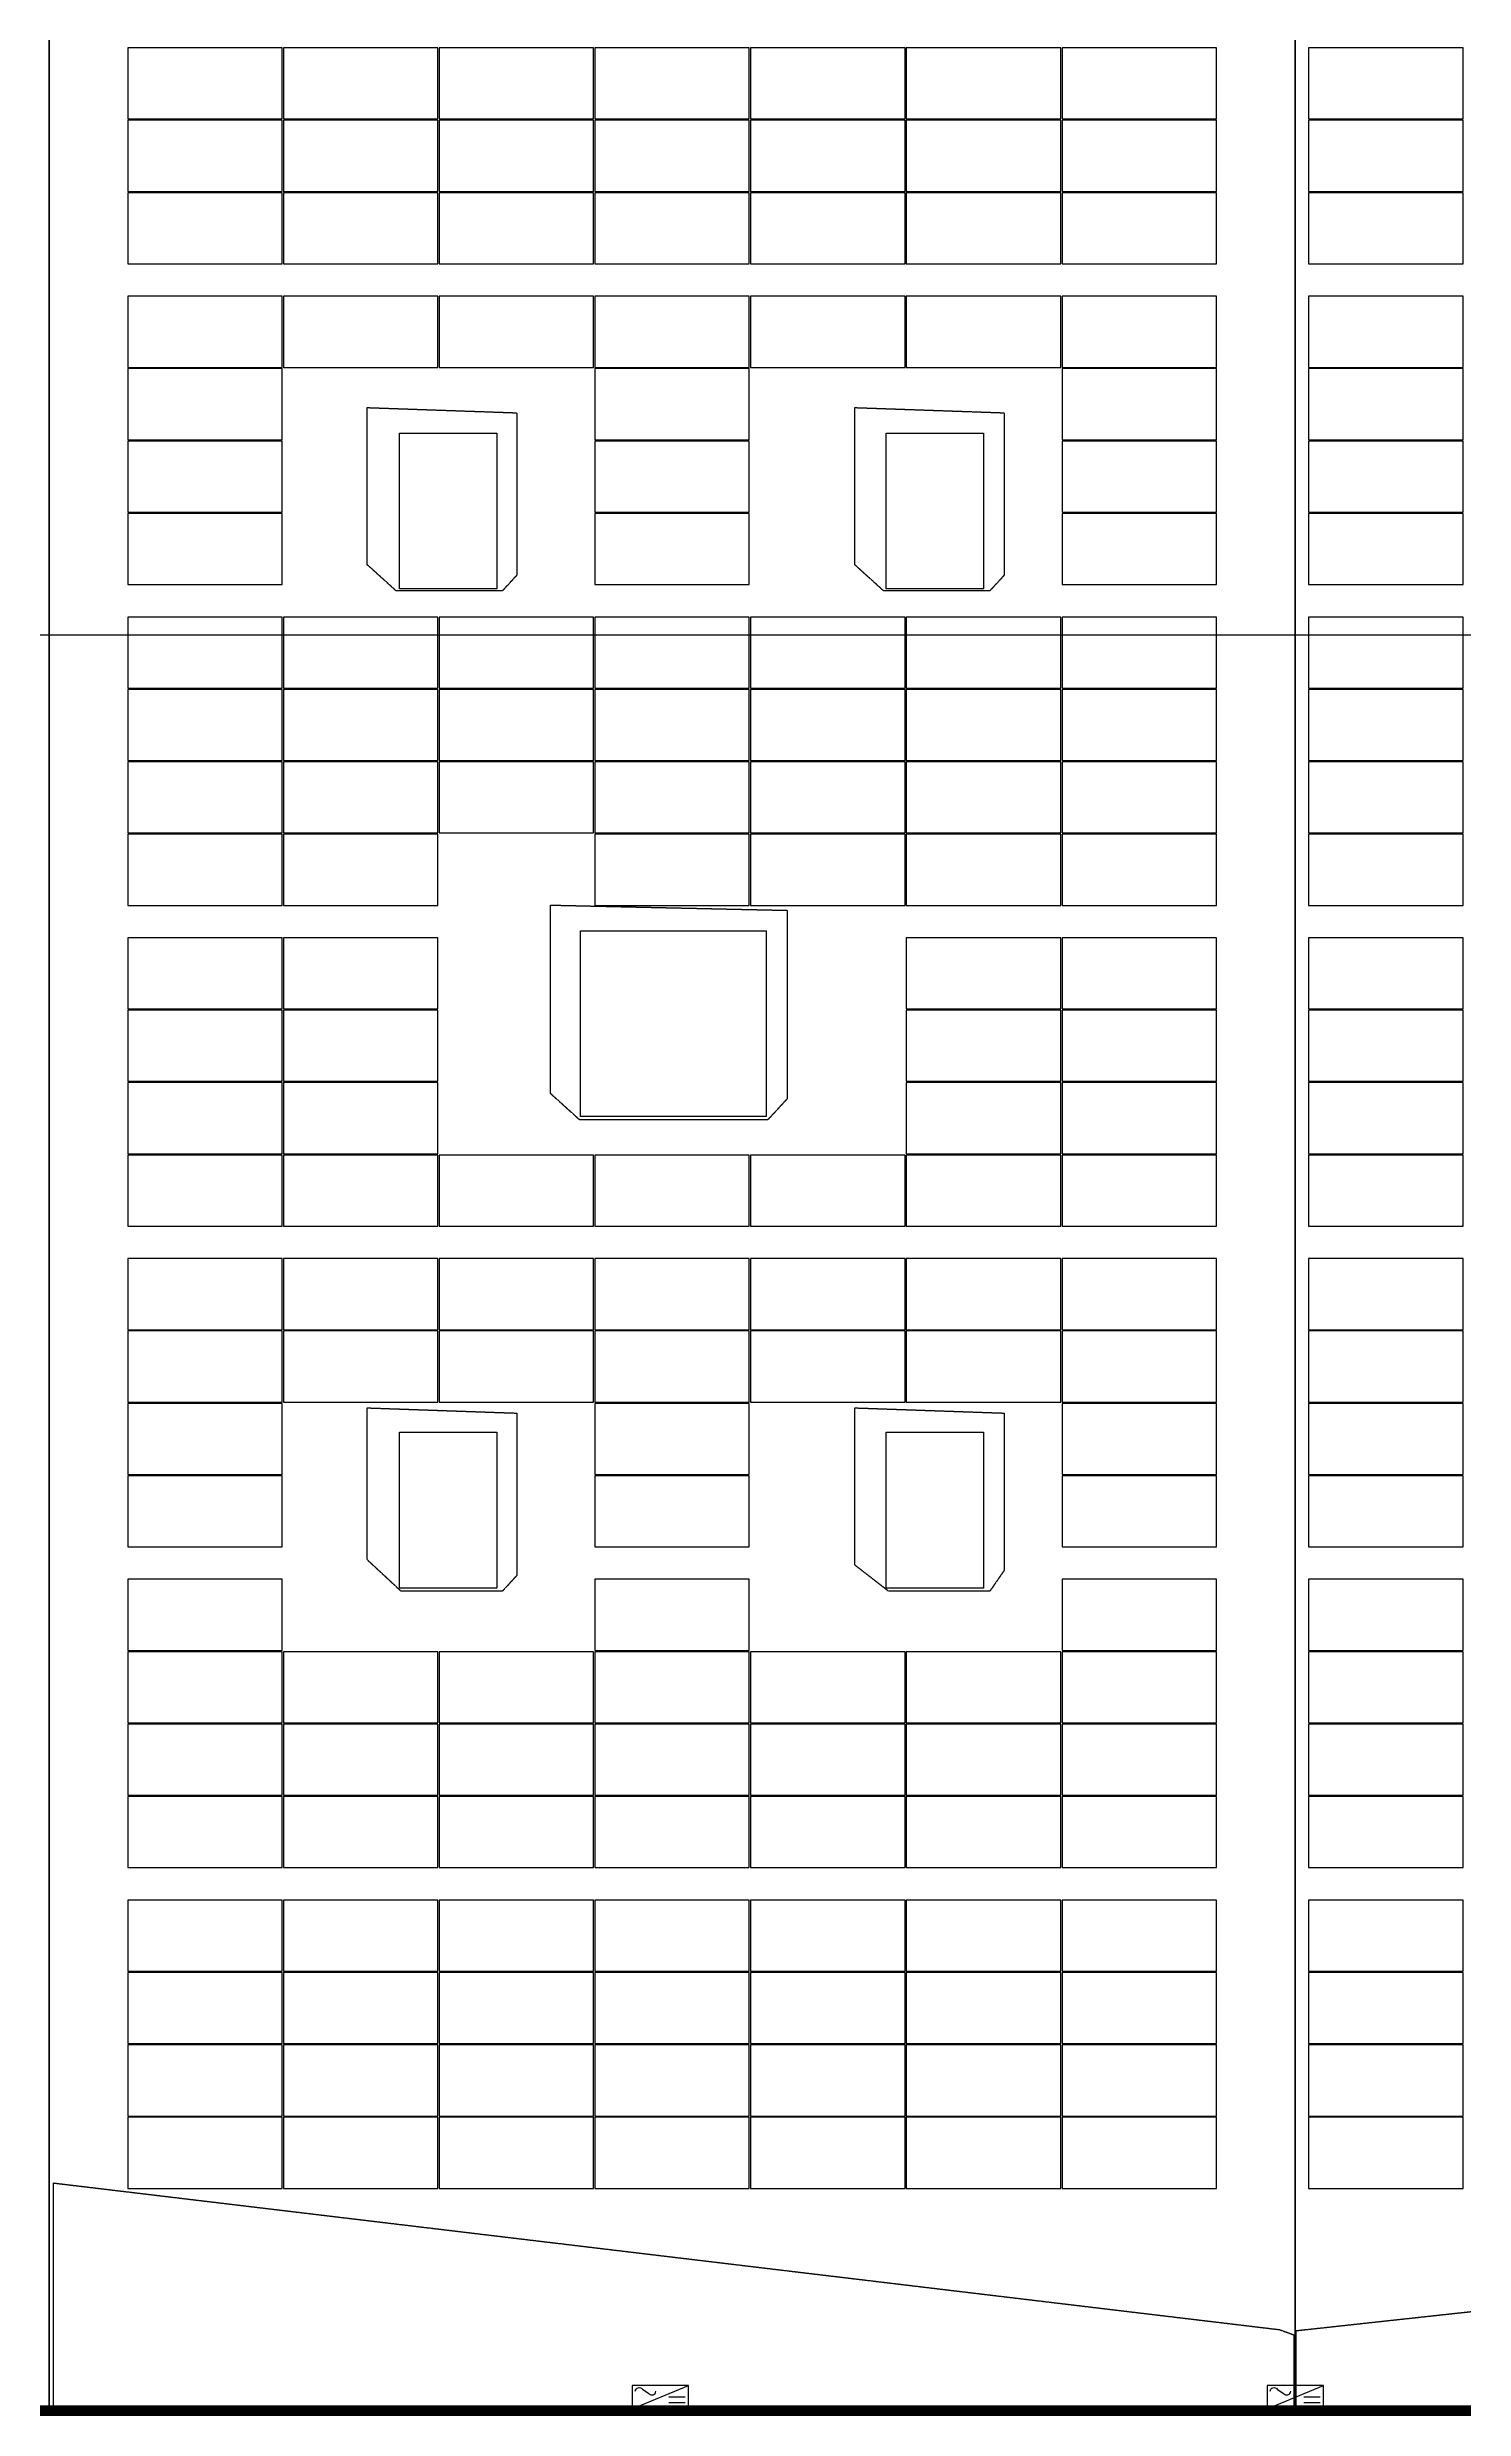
# Model space of a CAD drawing. Header units: millimetres. Extents: x -330863 to 383137, y -246038 to 314990.
# Drawn here: x -64626 to -42799, y -129651 to -93253 of the extents above; entities that cross this region are included whole.
import ezdxf

# ---------------------------------------------------------------- set-up
doc = ezdxf.new("R2010")
doc.units = ezdxf.units.MM
doc.linetypes.add('DASHED', pattern=[1.524, 1.27, -0.254])
doc.linetypes.add('HIDDEN', pattern=[0.375, 0.25, -0.125])
for name, color, linetype in [('-建筑轮廓线', 7, 'Continuous'), ('单元区域外轮廓', 7, 'ByLayer'), ('屋脊线', 7, 'ByLayer'), ('组件', 7, 'ByLayer'), ('逆变器', 7, 'ByLayer'), ('阴影', 8, 'DASHED'), ('障碍物', 7, 'ByLayer')]:
    doc.layers.add(name, color=color, linetype=linetype)
doc.layers.add('PUB_DIM', color=7, linetype='Continuous', lineweight=0)
doc.layers.add('X消防车道', color=6, linetype='HIDDEN', lineweight=18)
doc.styles.add('_TCH_DIM_T3', font='SIMPLEX.shx', dxfattribs={"width": 0.6, "bigfont": 'GBCBIG.shx'})
doc.dimstyles.new('_TCH_ARCH_M_M&&1', dxfattribs={"dimtxt": 3, "dimasz": 0.5, "dimexe": 1.25, "dimexo": 1.5, "dimgap": 0.6312500000000001, "dimtad": 1, "dimtxsty": '_TCH_DIM_T3', "dimblk": 'ARCHTICK', "dimcen": 2.5, "dimclrt": 7, "dimazin": 2, "dimtfac": 1, "dimtix": 1, "dimtmove": 2, "dimatfit": 3})

# ---------------------------------------------------------------- blocks, each defined once
blk = doc.blocks.new('*U5')
at = {"layer": '单元区域外轮廓', "color": 2}
for points in [[(-88499.99999806286, 145848.7498998642, 10100), (88500.00000193714, 145848.7498962879, 10100), (88499.99999828637, -93851.25008583067, 10100), (64899.99999828637, -93851.25008583067, 10100), (64900.60513652861, -129651.2534892559, 10100), (-82500.00165008008, -129651.2389415502, 10100), (-82500.00164881349, -112951.2501013279, 10100), (-88500.00000186266, -112951.2501013279, 10100), (-88499.99999806286, 145848.7498998642, 10100)], [(-88499.99999806286, 145848.7498998642, 10600), (88500.00000193714, 145848.7498962879, 10600), (88499.99999828637, -93851.25008583067, 10600), (64899.99999828637, -93851.25008583067, 10600), (64900.60513652861, -129651.2534892559, 10600), (-82500.00165008008, -129651.2389415502, 10600), (-82500.00164881349, -112951.2501013279, 10600), (-88500.00000186266, -112951.2501013279, 10600), (-88499.99999806286, 145848.7498998642, 10600)]]:
    blk.add_polyline3d(points, close=True, dxfattribs=at)
at = {"flags": 1}
for tag in ['ground_elevation', 'unit_id', 'unit_name', 'parapet_height', 'is_enable_parapet']:
    blk.add_attdef(tag, (0, 0), '', height=2.5, dxfattribs=at)
blk = doc.blocks.new('*U6')
at = {"layer": '屋脊线', "color": 30}
for p, q in [((-64595.51210492849, -129651.240709424, 8900), (-64599.71337653697, 145848.7498998642, 8900)), ((-45395.51210492849, -129651.2426030635, 10100), (-45399.71337646246, 145848.74989748, 10100)), ((-82500.00165008008, -129651.2389415502, 9798.810986695064), (-64595.51210492849, -129651.240709424, 8900)), ((-64595.51210492849, -129651.240709424, 8900), (-45395.51210492849, -129651.2426030635, 10100)), ((-45395.51210492849, -129651.2426030635, 10100), (-23395.51210477948, -129651.2447756529, 8900))]:
    blk.add_line(p, q, dxfattribs=at)
at = {"flags": 1}
for tag in ['unit_id', 'unit_name']:
    blk.add_attdef(tag, (0, 0), '', height=2.5, dxfattribs=at)
blk = doc.blocks.new('*U38', base_point=(43.5, 18.05))
at = {"color": 0}
for p, q in [((0, 0), (87, 36.1)), ((56.67, 18.2079375), (81.71499999999999, 18.2079375)), ((56.67, 9.64546875), (81.71499999999999, 9.64546875))]:
    blk.add_line(p, q, dxfattribs=at)
blk.add_lwpolyline([(0, 0), (87, 0), (87, 36.1), (0, 36.1)], close=True, dxfattribs=at)
blk.add_lwpolyline([(4.69, 26.96970833333333, -0.6815), (15.775, 30.24879166666667), (25.52, 23.66054166666667, 0.6815), (36.57, 26.96970833333333)], format="xyb", dxfattribs=at)
blk = doc.blocks.new('*U40', base_point=(43.5, 18.05))
at = {"color": 0}
for p, q in [((0, 0), (87, 36.1)), ((56.67, 18.2079375), (81.71499999999999, 18.2079375)), ((56.67, 9.64546875), (81.71499999999999, 9.64546875))]:
    blk.add_line(p, q, dxfattribs=at)
blk.add_lwpolyline([(0, 0), (87, 0), (87, 36.1), (0, 36.1)], close=True, dxfattribs=at)
blk.add_lwpolyline([(4.69, 26.96970833333333, -0.6815), (15.775, 30.24879166666667), (25.52, 23.66054166666667, 0.6815), (36.57, 26.96970833333333)], format="xyb", dxfattribs=at)
blk = doc.blocks.new('*U102')
at = {"layer": '障碍物', "color": 1}
blk.add_polyline3d([(-59200.02388849855, -99201.25148952007, 10), (-57700.02415172755, -99201.25148952007, 10), (-57700.02415172755, -101601.2515997887, 10), (-59200.02388849855, -101601.2515997887, 10)], close=True, dxfattribs=at)
at = {"flags": 1}
for tag in ['shape', 'height']:
    blk.add_attdef(tag, (0, 0), '', height=2.5, dxfattribs=at)
blk = doc.blocks.new('*U103')
at = {"layer": '障碍物', "color": 1}
blk.add_polyline3d([(-51699.99805033206, -99201.25203847884, 10), (-50199.99831333757, -99201.25203847884, 10), (-50199.99831333757, -101601.2521475553, 10), (-51699.99805033206, -101601.2521475553, 10)], close=True, dxfattribs=at)
at = {"flags": 1}
for tag in ['shape', 'height']:
    blk.add_attdef(tag, (0, 0), '', height=2.5, dxfattribs=at)
blk = doc.blocks.new('*U104')
at = {"layer": '障碍物', "color": 1}
blk.add_polyline3d([(-59200.02557680011, -114601.25148952, 10), (-57700.02584010362, -114601.25148952, 10), (-57700.02584010362, -117001.2515991926, 10), (-59200.02557680011, -117001.2515991926, 10)], close=True, dxfattribs=at)
at = {"flags": 1}
for tag in ['shape', 'height']:
    blk.add_attdef(tag, (0, 0), '', height=2.5, dxfattribs=at)
blk = doc.blocks.new('*U105')
at = {"layer": '障碍物', "color": 1}
blk.add_polyline3d([(-51699.99973870813, -114601.2520384788, 10), (-50200.00000193715, -114601.2520384788, 10), (-50200.00000193715, -117001.2521475553, 10), (-51699.99973870813, -117001.2521475553, 10)], close=True, dxfattribs=at)
at = {"flags": 1}
for tag in ['shape', 'height']:
    blk.add_attdef(tag, (0, 0), '', height=2.5, dxfattribs=at)
blk = doc.blocks.new('*U106')
at = {"layer": '障碍物', "color": 1}
blk.add_polyline3d([(-56410.09895853697, -106870.9960132837, 10), (-53549.59074743092, -106870.9960132837, 10), (-53549.59074743092, -109731.5042251348, 10), (-56410.09895853697, -109731.5042251348, 10)], close=True, dxfattribs=at)
at = {"flags": 1}
for tag in ['shape', 'height']:
    blk.add_attdef(tag, (0, 0), '', height=2.5, dxfattribs=at)
blk = doc.blocks.new('*U11')
at = {"layer": '组件', "color": 0}
blk.add_polyline3d([(0, 0, 0), (6.7e-15, 109.6, 0), (-238.0466274102201, 109.6, 12.97548375282617), (-238.0466274102201, 1.46e-14, 12.97548375282617)], close=True, dxfattribs=at)
at = {"flags": 1}
for tag in ['voco', 'vmpo', 'mounting-hole-spacing1', 'mounting-hole-spacing2', 'module-material', 'theme', 'silicon-material', 'userid', 'company-name', 'note', 'name', 'panel-width', 'panel-height', 'panel-length', 'pmax', 'id', 'impo', 'isco']:
    blk.add_attdef(tag, (0, 0), '', height=2.5, dxfattribs=at)
blk = doc.blocks.new('*U9')
at = {"layer": '组件', "color": 0}
blk.add_polyline3d([(0, 0, 0), (6.7e-15, -109.6, 0), (237.9347828191169, -109.6, 14.88620585709026), (237.9347828191169, 1.46e-14, 14.88620585709026)], close=True, dxfattribs=at)
at = {"flags": 1}
for tag in ['voco', 'vmpo', 'mounting-hole-spacing1', 'mounting-hole-spacing2', 'module-material', 'theme', 'silicon-material', 'userid', 'company-name', 'note', 'name', 'panel-width', 'panel-height', 'panel-length', 'pmax', 'id', 'impo', 'isco']:
    blk.add_attdef(tag, (0, 0), '', height=2.5, dxfattribs=at)
blk = doc.blocks.new('_ArchTick')
at = {"color": 0, "linetype": 'ByBlock', "const_width": 0.4}
blk.add_lwpolyline([(-0.5, -0.5), (0.5, 0.5)], dxfattribs=at)
blk = doc.blocks.new('*D471')
at = {"layer": 'Defpoints', "color": 0, "transparency": 16777216}
for p in [(-88499.99851983506, -94586.50713071227), (64800.00148032791, -94586.50713071227), (64800.00148032791, -102308.9700507186)]:
    blk.add_point(p, dxfattribs=at)
at = {"layer": 'PUB_DIM', "color": 0, "lineweight": -2, "transparency": 16777216}
for p, q in [((-88499.99851983506, -94588.00713071227), (-88499.99851983506, -102310.2200507186)), ((64800.00148032791, -94588.00713071227), (64800.00148032791, -102310.2200507186)), ((-88499.99851983506, -102308.9700507186), (64800.00148032791, -102308.9700507186))]:
    blk.add_line(p, q, dxfattribs=at)
at = {"layer": 'PUB_DIM', "color": 0, "lineweight": -2, "transparency": 16777216, "xscale": 0.5, "yscale": 0.5, "zscale": 0.5, "rotation": 180}
blk.add_blockref('_ArchTick', (-88499.99851983506, -102308.9700507186), dxfattribs=at)
at = {"layer": 'PUB_DIM', "color": 0, "lineweight": -2, "transparency": 16777216, "xscale": 0.5, "yscale": 0.5, "zscale": 0.5}
blk.add_blockref('_ArchTick', (64800.00148032791, -102308.9700507186), dxfattribs=at)
at = {"layer": 'PUB_DIM', "color": 7, "transparency": 16777216, "insert": (-11849.99851975357, -102306.8388007186), "char_height": 3, "attachment_point": 5, "style": '_TCH_DIM_T3'}
blk.add_mtext('\\A1;153300.00', dxfattribs=at)

msp = doc.modelspace()

# ---------------------------------------------------------------- hatches: boundary and pattern name
at = {"layer": 'X消防车道'}
h = msp.add_hatch(dxfattribs=at)
h.set_pattern_fill('DOTS', color=8, scale=1000, angle=-31.48783798076735)
h.set_pattern_definition([(328.5121620192327, (-1970228605.701966, -2547630934.377606), (1506.050284478311, 939.1527315207007), [0, -1587.499999999999])])
h.paths.add_polyline_path([(-93210.31932864338, -143669.9816289544, 0.388696347810305), (-80260.50890044775, -155528.7499007024), (-29868.25021682074, -155528.749902565, 0.0729934230257984), (-27282.11924788542, -155149.1864708438), (-24812.54212517292, -154408.3133338205, -0.0729934230209538), (-22226.41115623759, -154028.7499007024), (83399.93261551949, -154028.749902565, -0.414215405250258), (92399.99996935017, -163028.7391755916), (92400.01187910326, -173021.7107695714), (96400.0120633305, -173176.2576506659), (96399.99996935017, -163028.7344095483, 0.4142203272388091), (83399.6842201473, -150028.7499058246), (-22813.48650954664, -150028.749903962, 0.0729934230411844), (-25399.61747935508, -150408.3133356832), (-27869.19458594406, -151149.1864689812, -0.0729934230362219), (-30455.32555586891, -151528.7499007024), (-80260.50890015671, -151528.7499007024, -0.3886976849728412), (-89225.76594498008, -143318.7917464599), (-114666.7633144511, 145381.2082974985, -0.4401982675162612), (-105701.5062695695, 155171.2501437217), (85999.68118983321, 155171.2501404621, -0.414210992521494), (94999.68118930935, 146171.3291063718, -0.1414481113697162), (96999.68118965859, 153099.4533711858, 0.2576703992202549), (85999.5199388382, 159171.2501390651), (-105701.6028190823, 159171.2501441874, 0.4401960510058327), (-118651.3220010651, 145030.0785886869)])

# ---------------------------------------------------------------- linework, layer by layer
at = {"layer": '-建筑轮廓线', "const_width": 300, "elevation": 10100}
msp.add_lwpolyline([(65100.00147955958, -129748.7499027699), (-82499.99852018431, -129748.7499009073)], dxfattribs=at)
at = {"layer": '单元区域外轮廓', "elevation": 10100}
msp.add_lwpolyline([(-88499.99999807682, 145848.749899473), (88500.00000192318, 145848.7498962134), (88499.99999825611, -93851.25008581208), (64899.99999822117, -93851.25008581208), (64900.60513641452, -129651.2534896098), (-82500.00165018484, -129651.2389414198), (-82500.0016488461, -112951.250101272), (-88500.00000186032, -112951.250101272), (-88499.99999807682, 145848.749899473)], dxfattribs=at)
at = {"layer": '屋脊线', "color": 30, "elevation": 8900}
msp.add_lwpolyline([(-64599.71337654628, 145848.749899473), (-64595.51210497505, -129651.2407095358)], dxfattribs=at)
at = {"layer": '屋脊线', "color": 2, "elevation": 10100}
msp.add_lwpolyline([(-45399.71337647643, 145848.7498976104), (-45395.51210496342, -129651.2426038459)], dxfattribs=at)
at = {"layer": '阴影', "linetype": 'DASHED'}
for points in [[(-59695.7568359375, -98807.27539062499, 9207.263793945314), (-57390.3173828125, -98887.958984375, 9351.353759765623), (-57390.2783203125, -101390.25390625, 9351.353759765623), (-57613.3837890625, -101632.421875, 9337.409667968748), (-59249.4970703125, -101632.44140625, 9235.151977539062), (-59695.72265625, -101228.857421875, 9207.263793945314), (-59695.7568359375, -98807.27539062499, 9207.263793945314)], [(-52184.48242187499, -98807.158203125, 9676.718139648438), (-49879.0380859375, -98887.84179687499, 9820.808715820312), (-49879.00390625, -101390.13671875, 9820.808105468748), (-50102.109375, -101632.294921875, 9806.864013671877), (-51738.2275390625, -101632.32421875, 9704.606933593752), (-52184.4482421875, -101228.73046875, 9676.718139648438), (-52184.48242187499, -98807.158203125, 9676.718139648438)], [(-56869.619140625, -106475.556640625, 9383.890380859377), (-53225.53222656249, -106556.220703125, 9611.6455078125), (-53225.48828124999, -109462.109375, 9611.6455078125), (-53522.958984375, -109784.990234375, 9593.052978515623), (-56423.3544921875, -109785.0390625, 9411.778564453123), (-56869.5703125, -109381.4453125, 9383.890380859377), (-56869.619140625, -106475.556640625, 9383.890380859377)], [(-59695.5224609375, -114224.6484375, 9207.263793945314), (-57390.0830078125, -114305.33203125, 9351.353759765623), (-57390.04394531249, -116807.626953125, 9351.353759765623), (-57613.1494140625, -117049.78515625, 9337.409667968748), (-59174.8974609375, -117049.814453125, 9239.800415039062), (-59695.48828125, -116565.5078125, 9207.263793945314), (-59695.5224609375, -114224.6484375, 9207.263793945314)], [(-52184.248046875, -114224.521484375, 9676.71875), (-49878.80859375, -114305.205078125, 9820.808105468748), (-49878.76953125, -116726.77734375, 9820.808715820312), (-50101.8701171875, -117049.658203125, 9806.864013671877), (-51663.623046875, -117049.6875, 9709.254760742188), (-52184.2138671875, -116646.103515625, 9676.718139648438), (-52184.248046875, -114224.521484375, 9676.71875)], [(-64529.33105468749, -126171.171875, 8905.139770507814), (-45639.55566406249, -128430.99609375, 10085.74829101562), (-45416.4501953125, -128511.728515625, 10099.6923828125), (-45416.43066406249, -129641.77734375, 10099.6923828125), (-64529.28222656249, -129642.099609375, 8905.139770507814), (-64529.33105468749, -126171.171875, 8905.139770507814)], [(-23468.53759765625, -129570.849609375, 8904.982910156252), (-23468.59619140625, -126064.6875, 8904.982910156252), (-45386.71875, -128452.451171875, 10100.51879882812), (-45386.69921874999, -129646.03515625, 10100.51879882812), (-23468.53759765625, -129570.849609375, 8904.982910156252)]]:
    msp.add_polyline3d(points, close=True, dxfattribs=at)
at = {"layer": '障碍物', "color": 4, "elevation": 10300}
for points in [[(-59200.02388854976, -99201.25148940831), (-57700.02415176481, -99201.25148940831), (-57700.02415176481, -101601.2515996769), (-59200.02388854976, -101601.2515996769)], [(-51699.99805034371, -99201.25203888863), (-50199.99831338413, -99201.25203888863), (-50199.99831338413, -101601.2521477602), (-51699.99805034371, -101601.2521477602)], [(-59200.02557686297, -114601.2514893152), (-57700.02584019443, -114601.2514893152), (-57700.02584019443, -117001.2515995838), (-59200.02557686297, -117001.2515995838)], [(-51699.99973877333, -114601.2520387955), (-50200.00000198837, -114601.2520387955), (-50200.00000198837, -117001.2521476671), (-51699.99973877333, -117001.2521476671)]]:
    msp.add_lwpolyline(points, close=True, dxfattribs=at)
at = {"layer": '障碍物', "elevation": 10300}
msp.add_lwpolyline([(-56410.09895858354, -106870.9960140474), (-53549.59074745187, -106870.9960140474), (-53549.59074745187, -109731.5042259358), (-56410.09895858354, -109731.5042259358)], close=True, dxfattribs=at)

# ---------------------------------------------------------------- block references
at = {"layer": '单元区域外轮廓'}
msp.add_blockref('*U5', (0, 0), dxfattribs=at)
at = {"layer": '屋脊线'}
msp.add_blockref('*U6', (0, 0), dxfattribs=at)
at = {"layer": '组件', "color": 5, "xscale": 10, "yscale": 10, "zscale": 10}
for name, p in [('*U9', (-63385.20058976002, -93263.24999999537, 9075.680214810425)), ('*U9', (-60985.89169960002, -93263.24999999537, 9225.637020444845)), ('*U9', (-58586.58280944001, -93263.24999999537, 9375.593826079263)), ('*U9', (-56187.27391928, -93263.24999999537, 9525.550631713684)), ('*U9', (-53787.96502911998, -93263.24999999537, 9675.507437348102)), ('*U9', (-51388.65613895998, -93263.24999999537, 9825.46424298252)), ('*U9', (-48989.34724879996, -93263.24999999537, 9975.42104861694)), ('*U11', (-42809.11319592004, -94359.24999999642, 10058.98498504145)), ('*U9', (-63385.20058976002, -94379.24999999539, 9075.680214810425)), ('*U9', (-60985.89169960002, -94379.24999999539, 9225.637020444845)), ('*U9', (-58586.58280944001, -94379.24999999539, 9375.593826079263)), ('*U9', (-56187.27391928, -94379.24999999539, 9525.550631713684)), ('*U9', (-53787.96502911998, -94379.24999999539, 9675.507437348102)), ('*U9', (-51388.65613895998, -94379.24999999539, 9825.46424298252)), ('*U9', (-48989.34724879996, -94379.24999999539, 9975.42104861694)), ('*U11', (-42809.11319592004, -95475.24999999652, 10058.98498504145)), ('*U9', (-63385.20058976002, -95495.24999999542, 9075.680214810425)), ('*U9', (-60985.89169960002, -95495.24999999542, 9225.637020444845)), ('*U9', (-58586.58280944001, -95495.24999999542, 9375.593826079263)), ('*U9', (-56187.27391928, -95495.24999999542, 9525.550631713684)), ('*U9', (-53787.96502911998, -95495.24999999542, 9675.507437348102)), ('*U9', (-51388.65613895998, -95495.24999999542, 9825.46424298252)), ('*U9', (-48989.34724879996, -95495.24999999542, 9975.42104861694)), ('*U11', (-42809.11319592004, -96591.2499999965, 10058.98498504145)), ('*U9', (-63385.20058976002, -97091.24999999517, 9075.675502676226)), ('*U9', (-60985.89169960002, -97091.24999999517, 9225.632308310649)), ('*U9', (-58586.58280944001, -97091.24999999517, 9375.589113945067)), ('*U9', (-56187.27391928, -97091.24999999517, 9525.545919579487)), ('*U9', (-53787.96502911998, -97091.24999999517, 9675.502725213904)), ('*U9', (-51388.65613895998, -97091.24999999517, 9825.459530848322)), ('*U9', (-48989.34724879996, -97091.24999999517, 9975.416336482744)), ('*U11', (-42809.11319592004, -98187.24999999632, 10058.98909744937)), ('*U9', (-63385.20058976002, -98207.24999999518, 9075.675502676226)), ('*U9', (-56187.27391928, -98207.24999999518, 9525.545919579487)), ('*U9', (-48989.34724879996, -98207.24999999518, 9975.416336482744)), ('*U11', (-42809.11319592004, -99303.24999999633, 10058.98909744937)), ('*U9', (-63385.20058976002, -99323.24999999513, 9075.675502676226)), ('*U9', (-56187.27391928, -99323.24999999513, 9525.545919579487)), ('*U9', (-48989.34724879996, -99323.24999999513, 9975.416336482744)), ('*U11', (-42809.11319592004, -100419.2499999963, 10058.98909744937)), ('*U9', (-63385.20058976002, -100439.2499999951, 9075.675502676226)), ('*U9', (-56187.27391928, -100439.2499999951, 9525.545919579487)), ('*U9', (-48989.34724879996, -100439.2499999951, 9975.416336482744)), ('*U11', (-42809.11319592004, -101535.2499999963, 10058.98909744937)), ('*U9', (-63385.20058976002, -102035.2499999949, 9075.670790542032)), ('*U9', (-60985.89169960002, -102035.2499999949, 9225.627596176453)), ('*U9', (-58586.58280944001, -102035.2499999949, 9375.584401810867)), ('*U9', (-56187.27391928, -102035.2499999949, 9525.54120744529)), ('*U9', (-53787.96502911998, -102035.2499999949, 9675.498013079707)), ('*U9', (-51388.65613895998, -102035.2499999949, 9825.454818714128)), ('*U9', (-48989.34724879996, -102035.2499999949, 9975.411624348544)), ('*U11', (-42809.11319592004, -103131.2499999961, 10058.9932098573)), ('*U9', (-63385.20058976002, -103151.2499999949, 9075.670790542032)), ('*U9', (-60985.89169960002, -103151.2499999949, 9225.627596176453)), ('*U9', (-58586.58280944001, -103151.2499999949, 9375.584401810867)), ('*U9', (-56187.27391928, -103151.2499999949, 9525.54120744529)), ('*U9', (-53787.96502911998, -103151.2499999949, 9675.498013079707)), ('*U9', (-51388.65613895998, -103151.2499999949, 9825.454818714128)), ('*U9', (-48989.34724879996, -103151.2499999949, 9975.411624348544)), ('*U11', (-42809.11319592004, -104247.2499999961, 10058.9932098573)), ('*U9', (-63385.20058976002, -104267.2499999949, 9075.670790542032)), ('*U9', (-60985.89169960002, -104267.2499999949, 9225.627596176453)), ('*U9', (-58586.58280944001, -104267.2499999949, 9375.584401810867)), ('*U9', (-56187.27391928, -104267.2499999949, 9525.54120744529)), ('*U9', (-53787.96502911998, -104267.2499999949, 9675.498013079707)), ('*U9', (-51388.65613895998, -104267.2499999949, 9825.454818714128)), ('*U9', (-48989.34724879996, -104267.2499999949, 9975.411624348544)), ('*U11', (-42809.11319592004, -105363.2499999961, 10058.9932098573)), ('*U9', (-63385.20058976002, -105383.2499999949, 9075.670790542032)), ('*U9', (-60985.89169960002, -105383.2499999949, 9225.627596176453)), ('*U9', (-56187.27391928, -105383.2499999949, 9525.54120744529)), ('*U9', (-53787.96502911998, -105383.2499999949, 9675.498013079707)), ('*U9', (-51388.65613895998, -105383.2499999949, 9825.454818714128)), ('*U9', (-48989.34724879996, -105383.2499999949, 9975.411624348544)), ('*U11', (-42809.11319592004, -106479.2499999962, 10058.9932098573)), ('*U9', (-63385.20058976002, -106979.2499999947, 9075.666078407838)), ('*U9', (-60985.89169960002, -106979.2499999947, 9225.622884042255)), ('*U9', (-51388.65613895998, -106979.2499999947, 9825.45010657993)), ('*U9', (-48989.34724879996, -106979.2499999947, 9975.406912214348)), ('*U11', (-42809.11319592004, -108075.249999996, 10058.99732226522)), ('*U9', (-63385.20058976002, -108095.2499999947, 9075.666078407838)), ('*U9', (-60985.89169960002, -108095.2499999947, 9225.622884042255)), ('*U9', (-51388.65613895998, -108095.2499999947, 9825.45010657993)), ('*U9', (-48989.34724879996, -108095.2499999947, 9975.406912214348)), ('*U11', (-42809.11319592004, -109191.249999996, 10058.99732226522)), ('*U9', (-63385.20058976002, -109211.2499999947, 9075.666078407838)), ('*U9', (-60985.89169960002, -109211.2499999947, 9225.622884042255)), ('*U9', (-51388.65613895998, -109211.2499999947, 9825.45010657993)), ('*U9', (-48989.34724879996, -109211.2499999947, 9975.406912214348)), ('*U11', (-42809.11319592004, -110307.2499999959, 10058.99732226522)), ('*U9', (-63385.20058976002, -110327.2499999947, 9075.666078407838)), ('*U9', (-60985.89169960002, -110327.2499999947, 9225.622884042255)), ('*U9', (-58586.58280944001, -110327.2499999947, 9375.579689676671)), ('*U9', (-56187.27391928, -110327.2499999947, 9525.536495311091)), ('*U9', (-53787.96502911998, -110327.2499999947, 9675.493300945513)), ('*U9', (-51388.65613895998, -110327.2499999947, 9825.45010657993)), ('*U9', (-48989.34724879996, -110327.2499999947, 9975.406912214348)), ('*U11', (-42809.11319592004, -111423.2499999959, 10058.99732226522)), ('*U9', (-63385.20058976002, -111923.2499999945, 9075.661366273638)), ('*U9', (-60985.89169960002, -111923.2499999945, 9225.61817190806)), ('*U9', (-58586.58280944001, -111923.2499999945, 9375.574977542476)), ('*U9', (-56187.27391928, -111923.2499999945, 9525.531783176899)), ('*U9', (-53787.96502911998, -111923.2499999945, 9675.488588811315)), ('*U9', (-51388.65613895998, -111923.2499999945, 9825.445394445731)), ('*U9', (-48989.34724879996, -111923.2499999945, 9975.402200080154)), ('*U11', (-42809.11319592004, -113019.2499999958, 10059.00143467315)), ('*U9', (-63385.20058976002, -113039.2499999945, 9075.661366273638)), ('*U9', (-60985.89169960002, -113039.2499999945, 9225.61817190806)), ('*U9', (-58586.58280944001, -113039.2499999945, 9375.574977542476)), ('*U9', (-56187.27391928, -113039.2499999945, 9525.531783176899)), ('*U9', (-53787.96502911998, -113039.2499999945, 9675.488588811315)), ('*U9', (-51388.65613895998, -113039.2499999945, 9825.445394445731)), ('*U9', (-48989.34724879996, -113039.2499999945, 9975.402200080154)), ('*U11', (-42809.11319592004, -114135.2499999958, 10059.00143467315)), ('*U9', (-63385.20058976002, -114155.2499999944, 9075.661366273638)), ('*U9', (-56187.27391928, -114155.2499999944, 9525.531783176899)), ('*U9', (-48989.34724879996, -114155.2499999944, 9975.402200080154)), ('*U11', (-42809.11319592004, -115251.2499999958, 10059.00143467315)), ('*U9', (-63385.20058976002, -115271.2499999944, 9075.661366273638)), ('*U9', (-56187.27391928, -115271.2499999944, 9525.531783176899)), ('*U9', (-48989.34724879996, -115271.2499999944, 9975.402200080154)), ('*U11', (-42809.11319592004, -116367.2499999958, 10059.00143467315)), ('*U9', (-63385.20058976002, -116867.2499999943, 9075.65665413944)), ('*U9', (-56187.27391928, -116867.2499999943, 9525.5270710427)), ('*U9', (-48989.34724879996, -116867.2499999943, 9975.397487945957)), ('*U11', (-42809.11319592004, -117963.2499999956, 10059.00554708107)), ('*U9', (-63385.20058976002, -117983.2499999942, 9075.65665413944)), ('*U9', (-60985.89169960002, -117983.2499999942, 9225.61345977386)), ('*U9', (-58586.58280944001, -117983.2499999942, 9375.57026540828)), ('*U9', (-56187.27391928, -117983.2499999942, 9525.5270710427)), ('*U9', (-53787.96502911998, -117983.2499999942, 9675.483876677115)), ('*U9', (-51388.65613895998, -117983.2499999942, 9825.440682311535)), ('*U9', (-48989.34724879996, -117983.2499999942, 9975.397487945957)), ('*U11', (-42809.11319592004, -119079.2499999955, 10059.00554708107)), ('*U9', (-63385.20058976002, -119099.2499999942, 9075.65665413944)), ('*U9', (-60985.89169960002, -119099.2499999942, 9225.61345977386)), ('*U9', (-58586.58280944001, -119099.2499999942, 9375.57026540828)), ('*U9', (-56187.27391928, -119099.2499999942, 9525.5270710427)), ('*U9', (-53787.96502911998, -119099.2499999942, 9675.483876677115)), ('*U9', (-51388.65613895998, -119099.2499999942, 9825.440682311535)), ('*U9', (-48989.34724879996, -119099.2499999942, 9975.397487945957)), ('*U11', (-42809.11319592004, -120195.2499999956, 10059.00554708107)), ('*U9', (-63385.20058976002, -120215.2499999942, 9075.65665413944)), ('*U9', (-60985.89169960002, -120215.2499999942, 9225.61345977386)), ('*U9', (-58586.58280944001, -120215.2499999942, 9375.57026540828)), ('*U9', (-56187.27391928, -120215.2499999942, 9525.5270710427)), ('*U9', (-53787.96502911998, -120215.2499999942, 9675.483876677115)), ('*U9', (-51388.65613895998, -120215.2499999942, 9825.440682311535)), ('*U9', (-48989.34724879996, -120215.2499999942, 9975.397487945957)), ('*U11', (-42809.11319592004, -121311.2499999956, 10059.00554708107)), ('*U9', (-63385.20058976002, -121811.249999994, 9075.651942005245)), ('*U9', (-60985.89169960002, -121811.249999994, 9225.608747639664)), ('*U9', (-58586.58280944001, -121811.249999994, 9375.565553274084)), ('*U9', (-56187.27391928, -121811.249999994, 9525.522358908502)), ('*U9', (-53787.96502911998, -121811.249999994, 9675.47916454292)), ('*U9', (-51388.65613895998, -121811.249999994, 9825.435970177341)), ('*U9', (-48989.34724879996, -121811.249999994, 9975.392775811757)), ('*U11', (-42809.11319592004, -122907.2499999954, 10059.009659489)), ('*U9', (-63385.20058976002, -122927.249999994, 9075.651942005245)), ('*U9', (-60985.89169960002, -122927.249999994, 9225.608747639664)), ('*U9', (-58586.58280944001, -122927.249999994, 9375.565553274084)), ('*U9', (-56187.27391928, -122927.249999994, 9525.522358908502)), ('*U9', (-53787.96502911998, -122927.249999994, 9675.47916454292)), ('*U9', (-51388.65613895998, -122927.249999994, 9825.435970177341)), ('*U9', (-48989.34724879996, -122927.249999994, 9975.392775811757)), ('*U11', (-42809.11319592004, -124023.2499999954, 10059.009659489)), ('*U9', (-63385.20058976002, -124043.249999994, 9075.651942005245)), ('*U9', (-60985.89169960002, -124043.249999994, 9225.608747639664)), ('*U9', (-58586.58280944001, -124043.249999994, 9375.565553274084)), ('*U9', (-56187.27391928, -124043.249999994, 9525.522358908502)), ('*U9', (-53787.96502911998, -124043.249999994, 9675.47916454292)), ('*U9', (-51388.65613895998, -124043.249999994, 9825.435970177341)), ('*U9', (-48989.34724879996, -124043.249999994, 9975.392775811757)), ('*U11', (-42809.11319592004, -125139.2499999954, 10059.009659489)), ('*U9', (-63385.20058976002, -125159.249999994, 9075.651942005245)), ('*U9', (-60985.89169960002, -125159.249999994, 9225.608747639664)), ('*U9', (-58586.58280944001, -125159.249999994, 9375.565553274084)), ('*U9', (-56187.27391928, -125159.249999994, 9525.522358908502)), ('*U9', (-53787.96502911998, -125159.249999994, 9675.47916454292)), ('*U9', (-51388.65613895998, -125159.249999994, 9825.435970177341)), ('*U9', (-48989.34724879996, -125159.249999994, 9975.392775811757)), ('*U11', (-42809.11319592004, -126255.2499999954, 10059.009659489))]:
    msp.add_blockref(name, p, dxfattribs=at)
at = {"layer": '逆变器', "xscale": 10, "yscale": 10, "zscale": 10, "rotation": 359.9999943490857}
for name, p in [('*U40', (-55177.55135727346, -129470.7416382898, 10056.6225456158)), ('*U38', (-45395.5120871263, -129470.7426030635, 10668))]:
    msp.add_blockref(name, p, dxfattribs=at)
at = {"layer": '障碍物'}
for name in ['*U102', '*U103', '*U106', '*U104', '*U105']:
    msp.add_blockref(name, (0, 0), dxfattribs=at)

# ---------------------------------------------------------------- dimensions: what is measured, and where the dimension line sits
at = {"layer": 'PUB_DIM'}
dim = msp.add_aligned_dim(p1=(-88499.99851983506, -94586.50713071227, 10100), p2=(64800.00148032791, -94586.50713071227, 10100), distance=-7722.4629200063355, dimstyle='_TCH_ARCH_M_M&&1', dxfattribs=at)
dim.commit()
dim.dimension.update_dxf_attribs({"geometry": '*D471', "text_midpoint": (-11849.99851975357, -102306.8388007186, 10100)})

doc.saveas('drawing.dxf')
